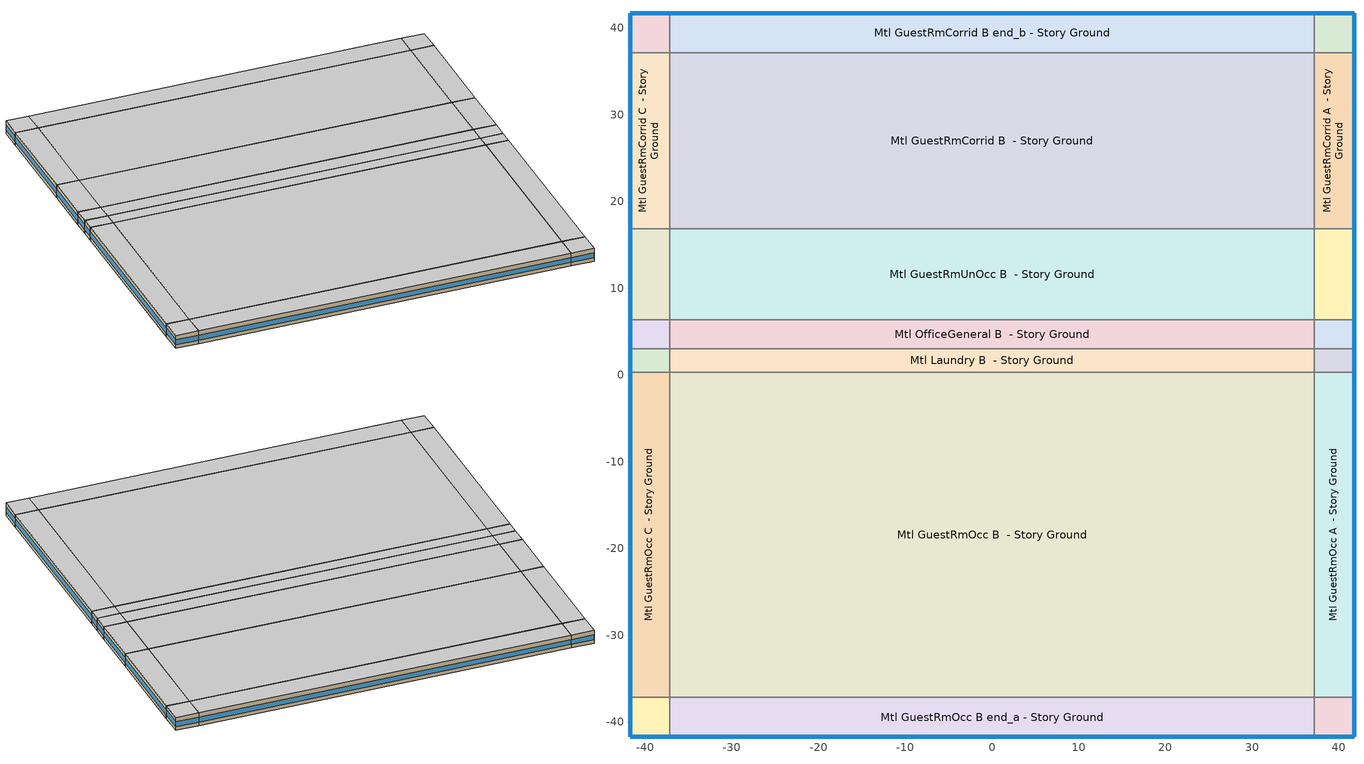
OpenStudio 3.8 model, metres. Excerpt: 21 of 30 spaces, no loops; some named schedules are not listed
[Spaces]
Mtl GuestRmOcc A end_a - Story Ground
 floor ground (Foundation F 126 Perim 914 Area 209): 41.74,-41.74 37.16,-41.74 37.16,-37.16 41.74,-37.16 z0
 wall outside: 37.16,-41.74 41.74,-41.74 41.74,-37.16 z0:2.74
 wall to Mtl GuestRmOcc B end_a - Story Ground: 37.16,-37.16 37.16,-41.74 z0:2.74
 wall to Mtl GuestRmOcc A  - Story Ground: 41.74,-37.16 37.16,-37.16 z0:2.74
 window (Window U-0.5 SHGC 0.38): 37.19,-41.74 41.71,-41.74 / 41.74,-41.71 41.74,-37.19 z0.76:1.82
 ceiling adiabatic (DEER Carpeted 4in Slab Floor): 41.74,-37.16 37.16,-37.16 37.16,-41.74 41.74,-41.74 z2.74
Mtl GuestRmOcc B end_a - Story Ground
 floor ground (Foundation F 126 Perim 7433 Area 33983): 37.16,-41.74 -37.16,-41.74 -37.16,-37.16 37.16,-37.16 z0
 wall outside: -37.16,-41.74 37.16,-41.74 z0:2.74
 wall to Mtl GuestRmOcc C end_a - Story Ground: -37.16,-37.16 -37.16,-41.74 z0:2.74
 wall to Mtl GuestRmOcc B  - Story Ground: 37.16,-37.16 -37.16,-37.16 z0:2.74
 window (Window U-0.5 SHGC 0.38): -37.14,-41.74 37.14,-41.74 z0.76:1.81
 ceiling adiabatic (DEER Carpeted 4in Slab Floor): 37.16,-37.16 -37.16,-37.16 -37.16,-41.74 37.16,-41.74 z2.74
Mtl GuestRmOcc C end_a - Story Ground
 floor ground (Foundation F 126 Perim 914 Area 209): -37.16,-41.74 -41.74,-41.74 -41.74,-37.16 -37.16,-37.16 z0
 wall outside: -41.74,-37.16 -41.74,-41.74 -37.16,-41.74 z0:2.74
 wall to Mtl GuestRmOcc C  - Story Ground: -37.16,-37.16 -41.74,-37.16 z0:2.74
 window (Window U-0.5 SHGC 0.38): -41.71,-41.74 -37.19,-41.74 / -41.74,-37.19 -41.74,-41.71 z0.76:1.82
 ceiling adiabatic (DEER Carpeted 4in Slab Floor): -37.16,-37.16 -41.74,-37.16 -41.74,-41.74 -37.16,-41.74 z2.74
Mtl GuestRmOcc A  - Story Ground
 floor ground (Foundation F 126 Perim 3751 Area 17148): 41.74,-37.16 37.16,-37.16 37.16,0.34 41.74,0.34 z0
 wall outside: 41.74,-37.16 41.74,0.34 z0:2.74
 wall to Mtl GuestRmOcc B  - Story Ground: 37.16,0.34 37.16,-37.16 z0:2.74
 wall to Mtl Laundry A  - Story Ground: 41.74,0.34 37.16,0.34 z0:2.74
 window (Window U-0.5 SHGC 0.38): 41.74,-37.14 41.74,0.32 z0.76:1.81
 ceiling adiabatic (DEER Carpeted 4in Slab Floor): 41.74,0.34 37.16,0.34 37.16,-37.16 41.74,-37.16 z2.74
Mtl GuestRmOcc B  - Story Ground
 floor ground (Foundation F 126 Perim 0 Area 278789): 37.16,-37.16 -37.16,-37.16 -37.16,0.34 37.16,0.34 z0
 wall to Mtl GuestRmOcc C  - Story Ground: -37.16,0.34 -37.16,-37.16 z0:2.74
 wall to Mtl Laundry B  - Story Ground: 37.16,0.34 -37.16,0.34 z0:2.74
 ceiling adiabatic (DEER Carpeted 4in Slab Floor): 37.16,0.34 -37.16,0.34 -37.16,-37.16 37.16,-37.16 z2.74
Mtl GuestRmOcc C  - Story Ground
 floor ground (Foundation F 126 Perim 3751 Area 17148): -37.16,-37.16 -41.74,-37.16 -41.74,0.34 -37.16,0.34 z0
 wall outside: -41.74,0.34 -41.74,-37.16 z0:2.74
 wall to Mtl Laundry C  - Story Ground: -37.16,0.34 -41.74,0.34 z0:2.74
 window (Window U-0.5 SHGC 0.38): -41.74,0.32 -41.74,-37.14 z0.76:1.81
 ceiling adiabatic (DEER Carpeted 4in Slab Floor): -37.16,0.34 -41.74,0.34 -41.74,-37.16 -37.16,-37.16 z2.74
Mtl Laundry A  - Story Ground
 floor ground (Foundation F 126 Perim 267 Area 1221): 41.74,0.34 37.16,0.34 37.16,3.01 41.74,3.01 z0
 wall outside: 41.74,0.34 41.74,3.01 z0:2.74
 wall to Mtl Laundry B  - Story Ground: 37.16,3.01 37.16,0.34 z0:2.74
 wall to Mtl OfficeGeneral A  - Story Ground: 41.74,3.01 37.16,3.01 z0:2.74
 window (Window U-0.5 SHGC 0.38): 41.74,0.37 41.74,2.99 z0.76:1.82
 ceiling adiabatic (DEER Carpeted 4in Slab Floor): 41.74,3.01 37.16,3.01 37.16,0.34 41.74,0.34 z2.74
Mtl Laundry B  - Story Ground
 floor ground (Foundation F 126 Perim 0 Area 19852): 37.16,0.34 -37.16,0.34 -37.16,3.01 37.16,3.01 z0
 wall to Mtl Laundry C  - Story Ground: -37.16,3.01 -37.16,0.34 z0:2.74
 wall to Mtl OfficeGeneral B  - Story Ground: 37.16,3.01 -37.16,3.01 z0:2.74
 ceiling adiabatic (DEER Carpeted 4in Slab Floor): 37.16,3.01 -37.16,3.01 -37.16,0.34 37.16,0.34 z2.74
Mtl Laundry C  - Story Ground
 floor ground (Foundation F 126 Perim 267 Area 1221): -37.16,0.34 -41.74,0.34 -41.74,3.01 -37.16,3.01 z0
 wall outside: -41.74,3.01 -41.74,0.34 z0:2.74
 wall to Mtl OfficeGeneral C  - Story Ground: -37.16,3.01 -41.74,3.01 z0:2.74
 window (Window U-0.5 SHGC 0.38): -41.74,2.99 -41.74,0.37 z0.76:1.82
 ceiling adiabatic (DEER Carpeted 4in Slab Floor): -37.16,3.01 -41.74,3.01 -41.74,0.34 -37.16,0.34 z2.74
Mtl OfficeGeneral A  - Story Ground
 floor ground (Foundation F 126 Perim 334 Area 1526): 41.74,3.01 37.16,3.01 37.16,6.35 41.74,6.35 z0
 wall outside: 41.74,3.01 41.74,6.35 z0:2.74
 wall to Mtl OfficeGeneral B  - Story Ground: 37.16,6.35 37.16,3.01 z0:2.74
 wall to Mtl GuestRmUnOcc A  - Story Ground: 41.74,6.35 37.16,6.35 z0:2.74
 window (Window U-0.5 SHGC 0.38): 41.74,3.04 41.74,6.33 z0.76:1.82
 ceiling adiabatic (DEER Carpeted 4in Slab Floor): 41.74,6.35 37.16,6.35 37.16,3.01 41.74,3.01 z2.74
Mtl OfficeGeneral B  - Story Ground
 floor ground (Foundation F 126 Perim 0 Area 24815): 37.16,3.01 -37.16,3.01 -37.16,6.35 37.16,6.35 z0
 wall to Mtl OfficeGeneral C  - Story Ground: -37.16,6.35 -37.16,3.01 z0:2.74
 wall to Mtl GuestRmUnOcc B  - Story Ground: 37.16,6.35 -37.16,6.35 z0:2.74
 ceiling adiabatic (DEER Carpeted 4in Slab Floor): 37.16,6.35 -37.16,6.35 -37.16,3.01 37.16,3.01 z2.74
Mtl OfficeGeneral C  - Story Ground
 floor ground (Foundation F 126 Perim 334 Area 1526): -37.16,3.01 -41.74,3.01 -41.74,6.35 -37.16,6.35 z0
 wall outside: -41.74,6.35 -41.74,3.01 z0:2.74
 wall to Mtl GuestRmUnOcc C  - Story Ground: -37.16,6.35 -41.74,6.35 z0:2.74
 window (Window U-0.5 SHGC 0.38): -41.74,6.33 -41.74,3.04 z0.76:1.82
 ceiling adiabatic (DEER Carpeted 4in Slab Floor): -37.16,6.35 -41.74,6.35 -41.74,3.01 -37.16,3.01 z2.74
Mtl GuestRmUnOcc A  - Story Ground
 floor ground (Foundation F 126 Perim 1052 Area 481): 41.74,6.35 37.16,6.35 37.16,16.87 41.74,16.87 z0
 wall outside: 41.74,6.35 41.74,16.87 z0:2.74
 wall to Mtl GuestRmUnOcc B  - Story Ground: 37.16,16.87 37.16,6.35 z0:2.74
 wall to Mtl GuestRmCorrid A  - Story Ground: 41.74,16.87 37.16,16.87 z0:2.74
 window (Window U-0.5 SHGC 0.38): 41.74,6.38 41.74,16.85 z0.76:1.81
 ceiling adiabatic (DEER Carpeted 4in Slab Floor): 41.74,16.87 37.16,16.87 37.16,6.35 41.74,6.35 z2.74
Mtl GuestRmUnOcc B  - Story Ground
 floor ground (Foundation F 126 Perim 0 Area 78193): 37.16,6.35 -37.16,6.35 -37.16,16.87 37.16,16.87 z0
 wall to Mtl GuestRmUnOcc C  - Story Ground: -37.16,16.87 -37.16,6.35 z0:2.74
 wall to Mtl GuestRmCorrid B  - Story Ground: 37.16,16.87 -37.16,16.87 z0:2.74
 ceiling adiabatic (DEER Carpeted 4in Slab Floor): 37.16,16.87 -37.16,16.87 -37.16,6.35 37.16,6.35 z2.74
Mtl GuestRmUnOcc C  - Story Ground
 floor ground (Foundation F 126 Perim 1052 Area 481): -37.16,6.35 -41.74,6.35 -41.74,16.87 -37.16,16.87 z0
 wall outside: -41.74,16.87 -41.74,6.35 z0:2.74
 wall to Mtl GuestRmCorrid C  - Story Ground: -37.16,16.87 -41.74,16.87 z0:2.74
 window (Window U-0.5 SHGC 0.38): -41.74,16.85 -41.74,6.38 z0.76:1.81
 ceiling adiabatic (DEER Carpeted 4in Slab Floor): -37.16,16.87 -41.74,16.87 -41.74,6.35 -37.16,6.35 z2.74
Mtl GuestRmCorrid A  - Story Ground
 floor ground (Foundation F 126 Perim 2029 Area 9278): 41.74,16.87 37.16,16.87 37.16,37.16 41.74,37.16 z0
 wall outside: 41.74,16.87 41.74,37.16 z0:2.74
 wall to Mtl GuestRmCorrid B  - Story Ground: 37.16,37.16 37.16,16.87 z0:2.74
 wall to Mtl GuestRmCorrid A end_b - Story Ground: 41.74,37.16 37.16,37.16 z0:2.74
 window (Window U-0.5 SHGC 0.38): 41.74,16.9 41.74,37.14 z0.76:1.81
 ceiling adiabatic (DEER Carpeted 4in Slab Floor): 41.74,37.16 37.16,37.16 37.16,16.87 41.74,16.87 z2.74
Mtl GuestRmCorrid B  - Story Ground
 floor ground (Foundation F 126 Perim 0 Area 150829): 37.16,16.87 -37.16,16.87 -37.16,37.16 37.16,37.16 z0
 wall to Mtl GuestRmCorrid C  - Story Ground: -37.16,37.16 -37.16,16.87 z0:2.74
 wall to Mtl GuestRmCorrid B end_b - Story Ground: 37.16,37.16 -37.16,37.16 z0:2.74
 ceiling adiabatic (DEER Carpeted 4in Slab Floor): 37.16,37.16 -37.16,37.16 -37.16,16.87 37.16,16.87 z2.74
Mtl GuestRmCorrid C  - Story Ground
 floor ground (Foundation F 126 Perim 2029 Area 9278): -37.16,16.87 -41.74,16.87 -41.74,37.16 -37.16,37.16 z0
 wall outside: -41.74,37.16 -41.74,16.87 z0:2.74
 wall to Mtl GuestRmCorrid C end_b - Story Ground: -37.16,37.16 -41.74,37.16 z0:2.74
 window (Window U-0.5 SHGC 0.38): -41.74,37.14 -41.74,16.9 z0.76:1.81
 ceiling adiabatic (DEER Carpeted 4in Slab Floor): -37.16,37.16 -41.74,37.16 -41.74,16.87 -37.16,16.87 z2.74
Mtl GuestRmCorrid A end_b - Story Ground
 floor ground (Foundation F 126 Perim 914 Area 209): 41.74,37.16 37.16,37.16 37.16,41.74 41.74,41.74 z0
 wall outside: 41.74,37.16 41.74,41.74 37.16,41.74 z0:2.74
 wall to Mtl GuestRmCorrid B end_b - Story Ground: 37.16,41.74 37.16,37.16 z0:2.74
 window (Window U-0.5 SHGC 0.38): 41.74,37.19 41.74,41.71 / 41.71,41.74 37.19,41.74 z0.76:1.82
 ceiling adiabatic (DEER Carpeted 4in Slab Floor): 41.74,41.74 37.16,41.74 37.16,37.16 41.74,37.16 z2.74
Mtl GuestRmCorrid B end_b - Story Ground
 floor ground (Foundation F 126 Perim 7433 Area 33983): 37.16,37.16 -37.16,37.16 -37.16,41.74 37.16,41.74 z0
 wall outside: 37.16,41.74 -37.16,41.74 z0:2.74
 wall to Mtl GuestRmCorrid C end_b - Story Ground: -37.16,41.74 -37.16,37.16 z0:2.74
 window (Window U-0.5 SHGC 0.38): 37.14,41.74 -37.14,41.74 z0.76:1.81
 ceiling adiabatic (DEER Carpeted 4in Slab Floor): 37.16,41.74 -37.16,41.74 -37.16,37.16 37.16,37.16 z2.74
Mtl GuestRmCorrid C end_b - Story Ground
 floor ground (Foundation F 126 Perim 914 Area 209): -37.16,37.16 -41.74,37.16 -41.74,41.74 -37.16,41.74 z0
 wall outside: -37.16,41.74 -41.74,41.74 -41.74,37.16 z0:2.74
 window (Window U-0.5 SHGC 0.38): -41.74,41.71 -41.74,37.19 / -37.19,41.74 -41.71,41.74 z0.76:1.82
 ceiling adiabatic (DEER Carpeted 4in Slab Floor): -37.16,41.74 -41.74,41.74 -41.74,37.16 -37.16,37.16 z2.74
[Site]
Fullerton Municipal_CA_USA: Latitude {deg}=33.87; Longitude {deg}=-117.98; Time Zone {hr}=-8; Elevation {m}=29; Terrain=City
[Site:WaterMainsTemperature]
Calculation Method=Correlation; Annual Average Outdoor Air Temperature {C}=19.1133; Maximum Difference In Monthly Average Outdoor Air Temperatures {deltaC}=11.61
[SizingPeriod:DesignDay] Barometric Pressure {Pa}=100977; Rain Indicator=No; Snow Indicator=No; Day of Month=21; Daylight Saving Time Indicator=No; Humidity Condition Type=Wetbulb; Dry-Bulb Temperature Range Modifier Type=DefaultMultipliers
Name | Maximum Dry-Bulb Temperature {C} | Daily Dry-Bulb Temperature Range {deltaC} | Wind Speed {m/s} | Wind Direction {deg} | Month | Day Type | Wetbulb or DewPoint at Maximum Dry-Bulb {C} | Solar Model Indicator | ASHRAE Clear Sky Optical Depth for Beam Irradiance | ASHRAE Clear Sky Optical Depth for Diffuse Irradiance | Sky Clearness
Fullerton Municipal Ann Clg .4% Condns DB=>MWB 1 | 34.1 | 10.7 | 3 | 200 | 8 | SummerDesignDay | 19.4 | ASHRAETau | 0.361 | 2.428
Fullerton Municipal Ann Clg .4% Condns WB=>MDB 1 | 30.3 | 10.7 | 3 | 200 | 8 | SummerDesignDay | 22.4 | ASHRAETau | 0.361 | 2.428
Fullerton Municipal Ann Htg 99.6% Condns DB 1 | 4 | 0 | 0.6 | 90 | 12 | WinterDesignDay | 4 | ASHRAEClearSky |  |  | 0
Fullerton Municipal August .4% Condns DB=>MCWB 1 | 36.2 | 10.7 | 3 | 200 | 8 | SummerDesignDay | 20.8 | ASHRAETau | 0.361 | 2.428
[ClimateZones]
Climate Zone Institution Name 1=CEC; Climate Zone Document Name 1=California Climate Zone Descriptions; Climate Zone Document Year 1=1995; Climate Zone Value 1=8
[Building]
ComStock DEER Pre-1975|Mtl: North Axis {deg}=315; Default Construction Set=ComStock DEER Pre-1975 - Mtl - CEC T24-CEC8; Default Schedule Set=Building Default Schedule Set; Standards Building Type=Mtl
[Site:GroundTemperature:FCfactorMethod]
January Ground Temperature {C}=18.9; February Ground Temperature {C}=14.6; March Ground Temperature {C}=13.3; April Ground Temperature {C}=13.7; May Ground Temperature {C}=14.6; June Ground Temperature {C}=14.8; July Ground Temperature {C}=15.3; August Ground Temperature {C}=18; September Ground Temperature {C}=19.9; October Ground Temperature {C}=21.8; November Ground Temperature {C}=22.3; December Ground Temperature {C}=22.2
[Construction:FfactorGroundFloor] F-Factor {W/m-K}=1.26344
Name | Area {m2} | PerimeterExposed {m}
Foundation F 126 Perim 0 Area 19852 | 198.523 | 0
Foundation F 126 Perim 334 Area 1526 | 15.264 | 3.33858
Foundation F 126 Perim 2029 Area 9278 | 92.7755 | 20.2921
Foundation F 126 Perim 0 Area 278789 | 2787.89 | 0
Foundation F 126 Perim 267 Area 1221 | 12.2112 | 2.67087
Foundation F 126 Perim 7433 Area 33983 | 339.832 | 74.3289
Foundation F 126 Perim 914 Area 209 | 20.9032 | 9.144
Foundation F 126 Perim 0 Area 78193 | 781.931 | 0
Foundation F 126 Perim 0 Area 150829 | 1508.29 | 0
Foundation F 126 Perim 1052 Area 481 | 48.0969 | 10.5199
Foundation F 126 Perim 0 Area 24815 | 248.153 | 0
Foundation F 126 Perim 3751 Area 17148 | 171.484 | 37.5075
[DefaultConstructionSet]
ComStock DEER Pre-1975 - Mtl - CEC T24-CEC8: Default Exterior Surface Constructions=Default Surface Constructions 1; Default Interior Surface Constructions=Default Surface Constructions 2; Default Ground Contact Surface Constructions=Default Surface Constructions 3; Default Exterior SubSurface Constructions=Default Sub Surface Constructions 1; Default Interior SubSurface Constructions=Default Sub Surface Constructions 2; Interior Partition Construction=Typical Interior Partition
[DefaultSurfaceConstructions]
Name | Floor Construction | Wall Construction | Roof Ceiling Construction
Default Surface Constructions 1 | DEER Uncarpeted 6in Slab Floor | DEER Insulated Exterior Mass Wall R-3.51 | DEER HiRiseResHtlMtl Exterior Wood Framed Roof R-11.88
Default Surface Constructions 2 | DEER Carpeted 4in Slab Floor | Typical Interior Wall | DEER Carpeted 4in Slab Floor
Default Surface Constructions 3 | DEER Carpeted 6in Slab Floor | Typical Uninsulated Basement Mass Wall
[Construction]
DEER Uncarpeted 6in Slab Floor: Typical Insulation R-8.67, 6 in. Normalweight Concrete Floor
DEER HiRiseResHtlMtl Exterior Wood Framed Roof R-11.88: Roof Membrane, Typical Insulation R-11.37, Metal Roof Surface
DEER Carpeted 4in Slab Floor: Typical Insulation R-1.73, 4 in. Normalweight Concrete Floor, Typical Carpet Pad
Typical Interior Wall: G01 13mm gypsum board, G01 13mm gypsum board
DEER Carpeted 6in Slab Floor: 6 in. Normalweight Concrete Floor, Typical Carpet Pad
Typical Uninsulated Basement Mass Wall: 8 in. Concrete Block Basement Wall
DEER Metal Framed Window U-1.23 SHGC 0.82: Simple Glazing U-1.23 SHGC 0.82
DEER Metal Framed Window U-1.23 SHGC 0.82 1: Simple Glazing U-1.23 SHGC 0.82 1
Typical Uninsulated Swinging Door: Typical Insulation R-1.73
U 0.98 SHGC 0.68 Sgl Ref-B-H Clr 6mm: REF B CLEAR HI 6MM
Typical Insulated Metal Door: F08 Metal surface, Typical Insulation R-1.73
DEER Skylight U-1.31 SHGC 0.61: Simple Glazing U-1.23 SHGC 0.61
Typical Interior Window: Clear 3mm
Typical Interior Door; Typical Interior Partition: G05 25mm wood
DEER Insulated Exterior Mass Wall R-3.51: 8 in. Concrete Block Wall, Typical Insulation R-1.73
InteriorFurnishings 1: Std Wood 6inch 1
Window U-0.5 SHGC 0.38: Simple Glazing Double - LowE - Clear - Thermally Broken Aluminum
[Material:NoMass] Roughness=Smooth; Thermal Absorptance=0.9; Solar Absorptance=0.7
Name | Thermal Resistance {m2-K/W} | Visible Absorptance
Typical Insulation R-8.67 | 1.52759 | 0.7
Typical Insulation R-11.37 | 2.00224 | 0.7
Typical Insulation R-1.73 | 0.305336 | 0.7
Typical Carpet Pad | 0.21648 | 0.8
[Material] Thermal Absorptance=0.9
Name | Roughness | Thickness {m} | Conductivity {W/m-K} | Density {kg/m3} | Specific Heat {J/kg-K} | Solar Absorptance | Visible Absorptance
6 in. Normalweight Concrete Floor | MediumRough | 0.1524 | 2.31 | 2322 | 832 | 0.7 | 0.7
Roof Membrane | VeryRough | 0.0095 | 0.16 | 1121.29 | 1460 | 0.7 | 0.7
Metal Roof Surface; F08 Metal surface | Smooth | 0.0008 | 45.28 | 7824 | 500 | 0.7 | 0.7
4 in. Normalweight Concrete Floor | MediumRough | 0.1016 | 2.31 | 2322 | 832 | 0.7 | 0.7
G01 13mm gypsum board | Smooth | 0.0127 | 0.160031 | 800.001 | 1090.73 | 0.7 | 0.5
8 in. Concrete Block Basement Wall | MediumRough | 0.2032 | 1.326 | 1842 | 912 | 0.7 | 0.7
G05 25mm wood | MediumSmooth | 0.0254 | 0.15 | 608 | 1630 | 0.5 | 0.5
8 in. Concrete Block Wall | MediumRough | 0.2032 | 0.72 | 800 | 832 | 0.7 | 0.7
Std Wood 6inch 1 | MediumSmooth | 0.15 | 0.12 | 540 | 1210 | 0.7 | 0.7
[DefaultSubSurfaceConstructions]
Name | Fixed Window Construction | Operable Window Construction | Door Construction | Glass Door Construction | Overhead Door Construction | Skylight Construction | Tubular Daylight Dome Construction | Tubular Daylight Diffuser Construction
Default Sub Surface Constructions 1 | DEER Metal Framed Window U-1.23 SHGC 0.82 | DEER Metal Framed Window U-1.23 SHGC 0.82 1 | Typical Uninsulated Swinging Door | U 0.98 SHGC 0.68 Sgl Ref-B-H Clr 6mm | Typical Insulated Metal Door | DEER Skylight U-1.31 SHGC 0.61 | Typical Interior Window | Typical Interior Window
Default Sub Surface Constructions 2 | Typical Interior Window | Typical Interior Window | Typical Interior Door
[WindowMaterial:SimpleGlazingSystem]
Name | U-Factor {W/m2-K} | Solar Heat Gain Coefficient | Visible Transmittance
Simple Glazing U-1.23 SHGC 0.82; Simple Glazing U-1.23 SHGC 0.82 1 | 7 | 0.82 | 0.25
Simple Glazing U-1.23 SHGC 0.61 | 7 | 0.61 | 0.25
Simple Glazing Double - LowE - Clear - Thermally Broken Aluminum | 2.83345 | 0.378 | 0.591
[WindowMaterial:Glazing] Optical Data Type=SpectralAverage; Infrared Transmittance at Normal Incidence=0; Front Side Infrared Hemispherical Emissivity=0.84; Conductivity {W/m-K}=0.9; Dirt Correction Factor for Solar and Visible Transmittance=1; Solar Diffusing=No
Name | Thickness {m} | Solar Transmittance at Normal Incidence | Front Side Solar Reflectance at Normal Incidence | Back Side Solar Reflectance at Normal Incidence | Visible Transmittance at Normal Incidence | Front Side Visible Reflectance at Normal Incidence | Back Side Visible Reflectance at Normal Incidence | Back Side Infrared Hemispherical Emissivity
REF B CLEAR HI 6MM | 0.006 | 0.24 | 0.16 | 0.32 | 0.3 | 0.16 | 0.29 | 0.6
Clear 3mm | 0.003 | 0.837 | 0.075 | 0.075 | 0.898 | 0.081 | 0.081 | 0.84
[WindowMaterial:Blind]
Window Material Blind 1: Slat Width {m}=0.025; Slat Separation {m}=0.01875; Front Side Slat Beam Solar Reflectance=0.5; Back Side Slat Beam Solar Reflectance=0.5; Front Side Slat Diffuse Solar Reflectance=0.5; Back Side Slat Diffuse Solar Reflectance=0.5; Slat Beam Visible Transmittance=0
[SpaceType] Standards Building Type=Mtl
Name | Default Schedule Set | Design Specification Outdoor Air Object | Standards Space Type
Mtl Laundry - ComStock DEER Pre-1975 | Mtl Laundry Schedule Set | Mtl Laundry Ventilation | Laundry
Mtl OfficeGeneral - ComStock DEER Pre-1975 | Mtl OfficeGeneral Schedule Set | Mtl OfficeGeneral Ventilation | OfficeGeneral
Mtl GuestRmUnOcc - ComStock DEER Pre-1975 | Mtl GuestRmUnOcc Schedule Set | Mtl GuestRmUnOcc Ventilation | GuestRmUnOcc
Mtl GuestRmOcc - ComStock DEER Pre-1975 | Mtl GuestRmOcc Schedule Set | Mtl GuestRmOcc Ventilation | GuestRmOcc
Mtl GuestRmCorrid - ComStock DEER Pre-1975 | Mtl GuestRmCorrid Schedule Set | Mtl GuestRmCorrid Ventilation | GuestRmCorrid
[BuildingStory]
Story Ground: Nominal Z Coordinate {m}=0; Nominal Floor to Floor Height {m}=2.7432
[Space] Building Story=Story Ground
Name | Space Type | Thermal Zone
Mtl GuestRmOcc A end_a - Story Ground | Mtl GuestRmOcc - ComStock DEER Pre-1975 | Zone Mtl GuestRmOcc A end_a - Story Ground
Mtl GuestRmOcc B end_a - Story Ground | Mtl GuestRmOcc - ComStock DEER Pre-1975 | Zone Mtl GuestRmOcc B end_a - Story Ground
Mtl GuestRmOcc C end_a - Story Ground | Mtl GuestRmOcc - ComStock DEER Pre-1975 | Zone Mtl GuestRmOcc C end_a - Story Ground
Mtl GuestRmOcc A  - Story Ground | Mtl GuestRmOcc - ComStock DEER Pre-1975 | Zone Mtl GuestRmOcc A  - Story Ground
Mtl GuestRmOcc B  - Story Ground | Mtl GuestRmOcc - ComStock DEER Pre-1975 | Zone Mtl GuestRmOcc B  - Story Ground
Mtl GuestRmOcc C  - Story Ground | Mtl GuestRmOcc - ComStock DEER Pre-1975 | Zone Mtl GuestRmOcc C  - Story Ground
Mtl Laundry A  - Story Ground | Mtl Laundry - ComStock DEER Pre-1975 | Zone Mtl Laundry A  - Story Ground
Mtl Laundry B  - Story Ground | Mtl Laundry - ComStock DEER Pre-1975 | Zone Mtl Laundry B  - Story Ground
Mtl Laundry C  - Story Ground | Mtl Laundry - ComStock DEER Pre-1975 | Zone Mtl Laundry C  - Story Ground
Mtl OfficeGeneral A  - Story Ground | Mtl OfficeGeneral - ComStock DEER Pre-1975 | Zone Mtl OfficeGeneral A  - Story Ground
Mtl OfficeGeneral B  - Story Ground | Mtl OfficeGeneral - ComStock DEER Pre-1975 | Zone Mtl OfficeGeneral B  - Story Ground
Mtl OfficeGeneral C  - Story Ground | Mtl OfficeGeneral - ComStock DEER Pre-1975 | Zone Mtl OfficeGeneral C  - Story Ground
Mtl GuestRmUnOcc A  - Story Ground | Mtl GuestRmUnOcc - ComStock DEER Pre-1975 | Zone Mtl GuestRmUnOcc A  - Story Ground
Mtl GuestRmUnOcc B  - Story Ground | Mtl GuestRmUnOcc - ComStock DEER Pre-1975 | Zone Mtl GuestRmUnOcc B  - Story Ground
Mtl GuestRmUnOcc C  - Story Ground | Mtl GuestRmUnOcc - ComStock DEER Pre-1975 | Zone Mtl GuestRmUnOcc C  - Story Ground
Mtl GuestRmCorrid A  - Story Ground | Mtl GuestRmCorrid - ComStock DEER Pre-1975 | Zone Mtl GuestRmCorrid A  - Story Ground
Mtl GuestRmCorrid B  - Story Ground | Mtl GuestRmCorrid - ComStock DEER Pre-1975 | Zone Mtl GuestRmCorrid B  - Story Ground
Mtl GuestRmCorrid C  - Story Ground | Mtl GuestRmCorrid - ComStock DEER Pre-1975 | Zone Mtl GuestRmCorrid C  - Story Ground
Mtl GuestRmCorrid A end_b - Story Ground | Mtl GuestRmCorrid - ComStock DEER Pre-1975 | Zone Mtl GuestRmCorrid A end_b - Story Ground
Mtl GuestRmCorrid B end_b - Story Ground | Mtl GuestRmCorrid - ComStock DEER Pre-1975 | Zone Mtl GuestRmCorrid B end_b - Story Ground
Mtl GuestRmCorrid C end_b - Story Ground | Mtl GuestRmCorrid - ComStock DEER Pre-1975 | Zone Mtl GuestRmCorrid C end_b - Story Ground
[ThermalZone] Multiplier=1; Use Ideal Air Loads=No
Name | Thermostat
Zone Mtl GuestRmOcc A end_a - Story Ground | Mtl GuestRmOcc - ComStock DEER Pre-1975 Thermostat 1
Zone Mtl GuestRmOcc B end_a - Story Ground | Mtl GuestRmOcc - ComStock DEER Pre-1975 Thermostat 3
Zone Mtl GuestRmOcc C end_a - Story Ground | Mtl GuestRmOcc - ComStock DEER Pre-1975 Thermostat 5
Zone Mtl GuestRmOcc A  - Story Ground | Mtl GuestRmOcc - ComStock DEER Pre-1975 Thermostat
Zone Mtl GuestRmOcc B  - Story Ground | Mtl GuestRmOcc - ComStock DEER Pre-1975 Thermostat 2
Zone Mtl GuestRmOcc C  - Story Ground | Mtl GuestRmOcc - ComStock DEER Pre-1975 Thermostat 4
Zone Mtl Laundry A  - Story Ground | Mtl Laundry - ComStock DEER Pre-1975 Thermostat
Zone Mtl Laundry B  - Story Ground | Mtl Laundry - ComStock DEER Pre-1975 Thermostat 1
Zone Mtl Laundry C  - Story Ground | Mtl Laundry - ComStock DEER Pre-1975 Thermostat 2
Zone Mtl OfficeGeneral A  - Story Ground | Mtl OfficeGeneral - ComStock DEER Pre-1975 Thermostat
Zone Mtl OfficeGeneral B  - Story Ground | Mtl OfficeGeneral - ComStock DEER Pre-1975 Thermostat 1
Zone Mtl OfficeGeneral C  - Story Ground | Mtl OfficeGeneral - ComStock DEER Pre-1975 Thermostat 2
Zone Mtl GuestRmUnOcc A  - Story Ground | Mtl GuestRmUnOcc - ComStock DEER Pre-1975 Thermostat
Zone Mtl GuestRmUnOcc B  - Story Ground | Mtl GuestRmUnOcc - ComStock DEER Pre-1975 Thermostat 1
Zone Mtl GuestRmUnOcc C  - Story Ground | Mtl GuestRmUnOcc - ComStock DEER Pre-1975 Thermostat 2
Zone Mtl GuestRmCorrid A  - Story Ground | Mtl GuestRmCorrid - ComStock DEER Pre-1975 Thermostat
Zone Mtl GuestRmCorrid B  - Story Ground | Mtl GuestRmCorrid - ComStock DEER Pre-1975 Thermostat 5
Zone Mtl GuestRmCorrid C  - Story Ground | Mtl GuestRmCorrid - ComStock DEER Pre-1975 Thermostat 10
Zone Mtl GuestRmCorrid A end_b - Story Ground | Mtl GuestRmCorrid - ComStock DEER Pre-1975 Thermostat 3
Zone Mtl GuestRmCorrid B end_b - Story Ground | Mtl GuestRmCorrid - ComStock DEER Pre-1975 Thermostat 8
Zone Mtl GuestRmCorrid C end_b - Story Ground | Mtl GuestRmCorrid - ComStock DEER Pre-1975 Thermostat 13
[People:Definition] Number of People Calculation Method=People/Area; Fraction Radiant=0.3
Name | People per Space Floor Area {person/m2}
Mtl GuestRmCorrid People Definition; Mtl Laundry People Definition | 0.0721182
Mtl GuestRmOcc People Definition; Mtl GuestRmUnOcc People Definition | 0.0355209
Mtl OfficeGeneral People Definition | 0.0473612
[People] Work Efficiency Schedule=Work Efficiency Schedule; Clothing Insulation Schedule=Clothing Schedule; Air Velocity Schedule=Air Velocity Schedule; Multiplier=1
Name | People Definition | Space or SpaceType
Mtl GuestRmCorrid People | Mtl GuestRmCorrid People Definition | Mtl GuestRmCorrid - ComStock DEER Pre-1975
Mtl GuestRmOcc People | Mtl GuestRmOcc People Definition | Mtl GuestRmOcc - ComStock DEER Pre-1975
Mtl GuestRmUnOcc People | Mtl GuestRmUnOcc People Definition | Mtl GuestRmUnOcc - ComStock DEER Pre-1975
Mtl Laundry People | Mtl Laundry People Definition | Mtl Laundry - ComStock DEER Pre-1975
Mtl OfficeGeneral People | Mtl OfficeGeneral People Definition | Mtl OfficeGeneral - ComStock DEER Pre-1975
[Lights:Definition] Design Level Calculation Method=Watts/Area; Fraction Visible=0.2; Return Air Fraction=0
Name | Watts per Space Floor Area {W/m2} | Fraction Radiant
Mtl GuestRmCorrid - ComStock DEER Pre-1975 General Lights Definition | 2.94907 | 0.31
Mtl GuestRmOcc - ComStock DEER Pre-1975 Task Lights Definition; Mtl GuestRmUnOcc - ComStock DEER Pre-1975 Task Lights Definition | 12.2275 | 0.125
Mtl OfficeGeneral - ComStock DEER Pre-1975 General Lights Definition | 5.0993 | 0.31
Mtl OfficeGeneral - ComStock DEER Pre-1975 Wall Wash Lights Definition | 3.64317 | 0.125
Mtl Laundry - ComStock DEER Pre-1975 General Lights Definition | 4.66025 | 0.31
[ElectricEquipment:Definition]
Name | Design Level Calculation Method | Watts per Space Floor Area {W/m2} | Fraction Latent | Fraction Radiant | Fraction Lost | Design Level {W}
Mtl GuestRmCorrid Elec Equip Definition | Watts/Area | 2.15278 | 0 | 0.5 | 0
Mtl GuestRmOcc Elec Equip Definition; Mtl GuestRmUnOcc Elec Equip Definition | Watts/Area | 5.38196 | 0 | 0.5 | 0
Mtl Laundry Elec Equip Definition | Watts/Area | 32.2917 | 0 | 0.5 | 0
Mtl OfficeGeneral Elec Equip Definition | Watts/Area | 10.7639 | 0 | 0.5 | 0
Elevator Lift Motor | EquipmentLevel |  | 0 | 0 | 1 | 16055
Elevator Fan | EquipmentLevel |  |  | 0.5 |  | 74.7252
Elevator Lights | EquipmentLevel |  |  | 0.5 |  | 88.9586
[ElectricEquipment]
Name | Electric Equipment Definition | Space or SpaceType | Schedule | Multiplier
Mtl GuestRmCorrid Elec Equip | Mtl GuestRmCorrid Elec Equip Definition | Mtl GuestRmCorrid - ComStock DEER Pre-1975
Mtl GuestRmOcc Elec Equip | Mtl GuestRmOcc Elec Equip Definition | Mtl GuestRmOcc - ComStock DEER Pre-1975
Mtl GuestRmUnOcc Elec Equip | Mtl GuestRmUnOcc Elec Equip Definition | Mtl GuestRmUnOcc - ComStock DEER Pre-1975
Mtl Laundry Elec Equip | Mtl Laundry Elec Equip Definition | Mtl Laundry - ComStock DEER Pre-1975
Mtl OfficeGeneral Elec Equip | Mtl OfficeGeneral Elec Equip Definition | Mtl OfficeGeneral - ComStock DEER Pre-1975
2 Elevator Lift Motors | Elevator Lift Motor | Mtl GuestRmOcc B  - Story Ground | Elevator Schedule 1 | 2
2 Elevator Fans | Elevator Fan | Mtl GuestRmOcc B  - Story Ground | Elevator Schedule 3 | 2
2 Elevator Lights | Elevator Lights | Mtl GuestRmOcc B  - Story Ground | Elevator Schedule 2 | 2
[DesignSpecification:OutdoorAir] Outdoor Air Method=Maximum; Outdoor Air Flow per Person {m3/s-person}=0.00707921
Name | Outdoor Air Flow per Floor Area {m3/s-m2}
Mtl GuestRmCorrid Ventilation; Mtl GuestRmOcc Ventilation; Mtl GuestRmUnOcc Ventilation; Mtl OfficeGeneral Ventilation | 0.000762
Mtl Laundry Ventilation | 0.002286
[DefaultScheduleSet]
Name | Number of People Schedule | People Activity Level Schedule | Lighting Schedule | Electric Equipment Schedule | Infiltration Schedule | Hours of Operation Schedule
Mtl GuestRmCorrid Schedule Set | D_Mtl_Cordr_Occup_Yr | DEER Activity 147W/person | D17_Mtl_GRmCi_LF_Yr | D_Mtl_Cordr_Misc_Yr | D_Mtl_All_C_Inf_Yr
Mtl GuestRmOcc Schedule Set | D_Mtl_GRm12_Occup_Yr | DEER Activity 117W/person | D17_Mtl_GRmO_LF_Yr | D_Mtl_GRm12_Misc_Yr | D_Mtl_All_C_Inf_Yr
Mtl GuestRmUnOcc Schedule Set | D_Mtl_GRmU_Occup_Yr | DEER Activity 117W/person | D17_Mtl_GRmU_LF_Yr | D_Mtl_GRmU_Misc_Yr | D_Mtl_All_C_Inf_Yr
Mtl Laundry Schedule Set | D_Mtl_FacMnt_Occup_Yr | DEER Activity 147W/person | D17_Mtl_Laun_LF_Yr | D_Mtl_FacMnt_Misc_Yr | D_Mtl_All_C_Inf_Yr
Mtl OfficeGeneral Schedule Set | D_Mtl_OffGen_Occup_Yr | DEER Activity 132W/person | D17_Mtl_OffGen_LF_Yr | D_Mtl_OffGen_Misc_Yr | D_Mtl_All_C_Inf_Yr
Building Default Schedule Set |  |  |  |  |  | Building Hours of Operation NonResidential
[Exterior:Lights:Definition]
Name | Design Level {W}
Parking Areas and Drives Def (W/ft^2) | 0.0364913
Building Facades Def (W/ft^2) | 0.15
Main Entries Def (W/ft) | 30
Other Doors Def (W/ft) | 20
[Exterior:Lights] Schedule=Always On Discrete; Control Option=AstronomicalClock
Name | Exterior Lights Definition | Multiplier
Parking Areas and Drives | Parking Areas and Drives Def (W/ft^2) | 54038.4
Building Facades | Building Facades Def (W/ft^2) | 9859.01
Main Entries | Main Entries Def (W/ft) | 120
Other Doors | Other Doors Def (W/ft) | 867.3
[ThermostatSetpoint:DualSetpoint] Heating Setpoint Temperature Schedule=D_Mtl_All_HTemp_Yr; Cooling Setpoint Temperature Schedule=D_Mtl_All_CTemp_Yr
Mtl GuestRmCorrid - ComStock DEER Pre-1975 Thermostat; Mtl GuestRmCorrid - ComStock DEER Pre-1975 Thermostat 3; Mtl GuestRmCorrid - ComStock DEER Pre-1975 Thermostat 5; Mtl GuestRmCorrid - ComStock DEER Pre-1975 Thermostat 8; Mtl GuestRmCorrid - ComStock DEER Pre-1975 Thermostat 10; Mtl GuestRmCorrid - ComStock DEER Pre-1975 Thermostat 13; Mtl GuestRmOcc - ComStock DEER Pre-1975 Thermostat; Mtl GuestRmOcc - ComStock DEER Pre-1975 Thermostat 1; Mtl GuestRmOcc - ComStock DEER Pre-1975 Thermostat 2; Mtl GuestRmOcc - ComStock DEER Pre-1975 Thermostat 3; Mtl GuestRmOcc - ComStock DEER Pre-1975 Thermostat 4; Mtl GuestRmOcc - ComStock DEER Pre-1975 Thermostat 5; Mtl GuestRmUnOcc - ComStock DEER Pre-1975 Thermostat; Mtl GuestRmUnOcc - ComStock DEER Pre-1975 Thermostat 1; Mtl GuestRmUnOcc - ComStock DEER Pre-1975 Thermostat 2; Mtl Laundry - ComStock DEER Pre-1975 Thermostat; Mtl Laundry - ComStock DEER Pre-1975 Thermostat 1; Mtl Laundry - ComStock DEER Pre-1975 Thermostat 2; Mtl OfficeGeneral - ComStock DEER Pre-1975 Thermostat; Mtl OfficeGeneral - ComStock DEER Pre-1975 Thermostat 1; Mtl OfficeGeneral - ComStock DEER Pre-1975 Thermostat 2
[InternalMass:Definition]
Internal Mass Definition 2: Construction=InteriorFurnishings 1; Design Level Calculation Method=SurfaceArea/Area; Surface Area per Space Floor Area=2
[InternalMass] Internal Mass Definition=Internal Mass Definition 2; Multiplier=1
Name | Space or SpaceType
Mtl Laundry B  - Story Ground Mass | Mtl Laundry B  - Story Ground
Mtl OfficeGeneral C  - Story Ground Mass | Mtl OfficeGeneral C  - Story Ground
Mtl GuestRmCorrid C  - Story Ground Mass | Mtl GuestRmCorrid C  - Story Ground
Mtl GuestRmOcc B  - Story Ground Mass | Mtl GuestRmOcc B  - Story Ground
Mtl OfficeGeneral A  - Story Ground Mass | Mtl OfficeGeneral A  - Story Ground
Mtl Laundry C  - Story Ground Mass | Mtl Laundry C  - Story Ground
Mtl GuestRmOcc B end_a - Story Ground Mass | Mtl GuestRmOcc B end_a - Story Ground
Mtl Laundry A  - Story Ground Mass | Mtl Laundry A  - Story Ground
Mtl GuestRmOcc A end_a - Story Ground Mass | Mtl GuestRmOcc A end_a - Story Ground
Mtl GuestRmUnOcc B  - Story Ground Mass | Mtl GuestRmUnOcc B  - Story Ground
Mtl GuestRmCorrid B  - Story Ground Mass | Mtl GuestRmCorrid B  - Story Ground
Mtl GuestRmUnOcc C  - Story Ground Mass | Mtl GuestRmUnOcc C  - Story Ground
Mtl OfficeGeneral B  - Story Ground Mass | Mtl OfficeGeneral B  - Story Ground
Mtl GuestRmCorrid A  - Story Ground Mass | Mtl GuestRmCorrid A  - Story Ground
Mtl GuestRmCorrid A end_b - Story Ground Mass | Mtl GuestRmCorrid A end_b - Story Ground
Mtl GuestRmCorrid C end_b - Story Ground Mass | Mtl GuestRmCorrid C end_b - Story Ground
Mtl GuestRmCorrid B end_b - Story Ground Mass | Mtl GuestRmCorrid B end_b - Story Ground
Mtl GuestRmOcc C  - Story Ground Mass | Mtl GuestRmOcc C  - Story Ground
Mtl GuestRmUnOcc A  - Story Ground Mass | Mtl GuestRmUnOcc A  - Story Ground
Mtl GuestRmOcc C end_a - Story Ground Mass | Mtl GuestRmOcc C end_a - Story Ground
Mtl GuestRmOcc A  - Story Ground Mass | Mtl GuestRmOcc A  - Story Ground
[ShadingControl]
Shading Control 1: Shading Type=InteriorBlind; Shading Device Material=Window Material Blind 1; Shading Control Type=AlwaysOn; Shading Control Is Scheduled=No; Multiple Surface Control Type=Sequential; Sub Surface Name 1=Sub Surface 10; Sub Surface Name 2=Sub Surface 5; Sub Surface Name 3=Sub Surface 6; Sub Surface Name 4=Sub Surface 4; Sub Surface Name 5=Sub Surface 3; Sub Surface Name 6=Sub Surface 15; Sub Surface Name 7=Sub Surface 11
[Lights] Fraction Replaceable=1
Name | Lights Definition | Space or SpaceType
Mtl GuestRmCorrid - ComStock DEER Pre-1975 General Lighting | Mtl GuestRmCorrid - ComStock DEER Pre-1975 General Lights Definition | Mtl GuestRmCorrid - ComStock DEER Pre-1975
Mtl GuestRmOcc - ComStock DEER Pre-1975 Task Lighting | Mtl GuestRmOcc - ComStock DEER Pre-1975 Task Lights Definition | Mtl GuestRmOcc - ComStock DEER Pre-1975
Mtl GuestRmUnOcc - ComStock DEER Pre-1975 Task Lighting | Mtl GuestRmUnOcc - ComStock DEER Pre-1975 Task Lights Definition | Mtl GuestRmUnOcc - ComStock DEER Pre-1975
Mtl OfficeGeneral - ComStock DEER Pre-1975 General Lighting | Mtl OfficeGeneral - ComStock DEER Pre-1975 General Lights Definition | Mtl OfficeGeneral - ComStock DEER Pre-1975
Mtl OfficeGeneral - ComStock DEER Pre-1975 Wall Wash Lighting | Mtl OfficeGeneral - ComStock DEER Pre-1975 Wall Wash Lights Definition | Mtl OfficeGeneral - ComStock DEER Pre-1975
Mtl Laundry - ComStock DEER Pre-1975 General Lighting | Mtl Laundry - ComStock DEER Pre-1975 General Lights Definition | Mtl Laundry - ComStock DEER Pre-1975
[SpaceInfiltration:DesignFlowRate] Design Flow Rate Calculation Method=Flow/ExteriorArea; Flow per Exterior Surface Area {m3/s-m2}=0.000206641; Constant Term Coefficient=0.0269; Temperature Term Coefficient=0.0083; Velocity Term Coefficient=0; Velocity Squared Term Coefficient=0.0096
Name | Space or SpaceType | Schedule
Mtl OfficeGeneral C  - Story Ground HVAC On Infiltration | Mtl OfficeGeneral C  - Story Ground | Infiltration HVAC On Schedule
Mtl OfficeGeneral C  - Story Ground HVAC Off Infiltration | Mtl OfficeGeneral C  - Story Ground | Infiltration HVAC Off Schedule
Mtl GuestRmCorrid C  - Story Ground HVAC On Infiltration | Mtl GuestRmCorrid C  - Story Ground | Infiltration HVAC On Schedule
Mtl GuestRmCorrid C  - Story Ground HVAC Off Infiltration | Mtl GuestRmCorrid C  - Story Ground | Infiltration HVAC Off Schedule
Mtl OfficeGeneral A  - Story Ground HVAC On Infiltration | Mtl OfficeGeneral A  - Story Ground | Infiltration HVAC On Schedule
Mtl OfficeGeneral A  - Story Ground HVAC Off Infiltration | Mtl OfficeGeneral A  - Story Ground | Infiltration HVAC Off Schedule
Mtl Laundry C  - Story Ground HVAC On Infiltration | Mtl Laundry C  - Story Ground | Infiltration HVAC On Schedule
Mtl Laundry C  - Story Ground HVAC Off Infiltration | Mtl Laundry C  - Story Ground | Infiltration HVAC Off Schedule
Mtl GuestRmOcc B end_a - Story Ground HVAC On Infiltration | Mtl GuestRmOcc B end_a - Story Ground | Infiltration HVAC On Schedule
Mtl GuestRmOcc B end_a - Story Ground HVAC Off Infiltration | Mtl GuestRmOcc B end_a - Story Ground | Infiltration HVAC Off Schedule
Mtl Laundry A  - Story Ground HVAC On Infiltration | Mtl Laundry A  - Story Ground | Infiltration HVAC On Schedule
Mtl Laundry A  - Story Ground HVAC Off Infiltration | Mtl Laundry A  - Story Ground | Infiltration HVAC Off Schedule
Mtl GuestRmOcc A end_a - Story Ground HVAC On Infiltration | Mtl GuestRmOcc A end_a - Story Ground | Infiltration HVAC On Schedule
Mtl GuestRmOcc A end_a - Story Ground HVAC Off Infiltration | Mtl GuestRmOcc A end_a - Story Ground | Infiltration HVAC Off Schedule
Mtl GuestRmUnOcc C  - Story Ground HVAC On Infiltration | Mtl GuestRmUnOcc C  - Story Ground | Infiltration HVAC On Schedule
Mtl GuestRmUnOcc C  - Story Ground HVAC Off Infiltration | Mtl GuestRmUnOcc C  - Story Ground | Infiltration HVAC Off Schedule
Mtl GuestRmCorrid A  - Story Ground HVAC On Infiltration | Mtl GuestRmCorrid A  - Story Ground | Infiltration HVAC On Schedule
Mtl GuestRmCorrid A  - Story Ground HVAC Off Infiltration | Mtl GuestRmCorrid A  - Story Ground | Infiltration HVAC Off Schedule
Mtl GuestRmCorrid A end_b - Story Ground HVAC On Infiltration | Mtl GuestRmCorrid A end_b - Story Ground | Infiltration HVAC On Schedule
Mtl GuestRmCorrid A end_b - Story Ground HVAC Off Infiltration | Mtl GuestRmCorrid A end_b - Story Ground | Infiltration HVAC Off Schedule
Mtl GuestRmCorrid C end_b - Story Ground HVAC On Infiltration | Mtl GuestRmCorrid C end_b - Story Ground | Infiltration HVAC On Schedule
Mtl GuestRmCorrid C end_b - Story Ground HVAC Off Infiltration | Mtl GuestRmCorrid C end_b - Story Ground | Infiltration HVAC Off Schedule
Mtl GuestRmCorrid B end_b - Story Ground HVAC On Infiltration | Mtl GuestRmCorrid B end_b - Story Ground | Infiltration HVAC On Schedule
Mtl GuestRmCorrid B end_b - Story Ground HVAC Off Infiltration | Mtl GuestRmCorrid B end_b - Story Ground | Infiltration HVAC Off Schedule
Mtl GuestRmOcc C  - Story Ground HVAC On Infiltration | Mtl GuestRmOcc C  - Story Ground | Infiltration HVAC On Schedule
Mtl GuestRmOcc C  - Story Ground HVAC Off Infiltration | Mtl GuestRmOcc C  - Story Ground | Infiltration HVAC Off Schedule
Mtl GuestRmUnOcc A  - Story Ground HVAC On Infiltration | Mtl GuestRmUnOcc A  - Story Ground | Infiltration HVAC On Schedule
Mtl GuestRmUnOcc A  - Story Ground HVAC Off Infiltration | Mtl GuestRmUnOcc A  - Story Ground | Infiltration HVAC Off Schedule
Mtl GuestRmOcc C end_a - Story Ground HVAC On Infiltration | Mtl GuestRmOcc C end_a - Story Ground | Infiltration HVAC On Schedule
Mtl GuestRmOcc C end_a - Story Ground HVAC Off Infiltration | Mtl GuestRmOcc C end_a - Story Ground | Infiltration HVAC Off Schedule
Mtl GuestRmOcc A  - Story Ground HVAC On Infiltration | Mtl GuestRmOcc A  - Story Ground | Infiltration HVAC On Schedule
Mtl GuestRmOcc A  - Story Ground HVAC Off Infiltration | Mtl GuestRmOcc A  - Story Ground | Infiltration HVAC Off Schedule
[Schedule:Ruleset]
Name | Default Day Schedule | Summer Design Day Schedule | Winter Design Day Schedule
Clothing Schedule | Clothing Schedule Default Winter Clothes
Air Velocity Schedule | Air Velocity Schedule Default
Work Efficiency Schedule | Work Efficiency Schedule Default
D_Mtl_Cordr_Occup_Yr | D_Mtl_Cordr_Occup_Yr Default | D_Mtl_Cordr_Occup_Yr Summer Design Day | D_Mtl_Cordr_Occup_Yr Winter Design Day
DEER Activity 147W/person | DEER Activity 147W/person Default | DEER Activity 147W/person Summer Design Day | DEER Activity 147W/person Winter Design Day
D17_Mtl_GRmCi_LF_Yr | D17_Mtl_GRmCi_LF_Yr Default | D17_Mtl_GRmCi_LF_Yr Summer Design Day | D17_Mtl_GRmCi_LF_Yr Winter Design Day
D_Mtl_Cordr_Misc_Yr | D_Mtl_Cordr_Misc_Yr Default | D_Mtl_Cordr_Misc_Yr Summer Design Day | D_Mtl_Cordr_Misc_Yr Winter Design Day
D_Mtl_All_C_Inf_Yr | D_Mtl_All_C_Inf_Yr Default | D_Mtl_All_C_Inf_Yr Summer Design Day | D_Mtl_All_C_Inf_Yr Winter Design Day
D_Mtl_GRm12_Occup_Yr | D_Mtl_GRm12_Occup_Yr Default | D_Mtl_GRm12_Occup_Yr Summer Design Day | D_Mtl_GRm12_Occup_Yr Winter Design Day
DEER Activity 117W/person | DEER Activity 117W/person Default | DEER Activity 117W/person Summer Design Day | DEER Activity 117W/person Winter Design Day
D17_Mtl_GRmO_LF_Yr | D17_Mtl_GRmO_LF_Yr Default | D17_Mtl_GRmO_LF_Yr Summer Design Day | D17_Mtl_GRmO_LF_Yr Winter Design Day
D_Mtl_GRm12_Misc_Yr | D_Mtl_GRm12_Misc_Yr Default | D_Mtl_GRm12_Misc_Yr Summer Design Day | D_Mtl_GRm12_Misc_Yr Winter Design Day
D_Mtl_GRmU_Occup_Yr | D_Mtl_GRmU_Occup_Yr Default | D_Mtl_GRmU_Occup_Yr Summer Design Day | D_Mtl_GRmU_Occup_Yr Winter Design Day
D17_Mtl_GRmU_LF_Yr | D17_Mtl_GRmU_LF_Yr Default | D17_Mtl_GRmU_LF_Yr Summer Design Day | D17_Mtl_GRmU_LF_Yr Winter Design Day
D_Mtl_GRmU_Misc_Yr | D_Mtl_GRmU_Misc_Yr Default | D_Mtl_GRmU_Misc_Yr Summer Design Day | D_Mtl_GRmU_Misc_Yr Winter Design Day
D_Mtl_FacMnt_Occup_Yr | D_Mtl_FacMnt_Occup_Yr Default | D_Mtl_FacMnt_Occup_Yr Summer Design Day | D_Mtl_FacMnt_Occup_Yr Winter Design Day
D17_Mtl_Laun_LF_Yr | D17_Mtl_Laun_LF_Yr Default | D17_Mtl_Laun_LF_Yr Summer Design Day | D17_Mtl_Laun_LF_Yr Winter Design Day
D_Mtl_FacMnt_Misc_Yr | D_Mtl_FacMnt_Misc_Yr Default | D_Mtl_FacMnt_Misc_Yr Summer Design Day | D_Mtl_FacMnt_Misc_Yr Winter Design Day
D_Mtl_OffGen_Occup_Yr | D_Mtl_OffGen_Occup_Yr Default | D_Mtl_OffGen_Occup_Yr Summer Design Day | D_Mtl_OffGen_Occup_Yr Winter Design Day
DEER Activity 132W/person | DEER Activity 132W/person Default | DEER Activity 132W/person Summer Design Day | DEER Activity 132W/person Winter Design Day
D17_Mtl_OffGen_LF_Yr | D17_Mtl_OffGen_LF_Yr Default | D17_Mtl_OffGen_LF_Yr Summer Design Day | D17_Mtl_OffGen_LF_Yr Winter Design Day
D_Mtl_OffGen_Misc_Yr | D_Mtl_OffGen_Misc_Yr Default | D_Mtl_OffGen_Misc_Yr Summer Design Day | D_Mtl_OffGen_Misc_Yr Winter Design Day
Elevator Schedule 1 | 30 space(s) Occ Sch Default 1 | 30 space(s) Occ Sch Summer Design Day 1 | 30 space(s) Occ Sch Winter Design Day 1
Elevator Schedule 2 | 30 space(s) Occ Sch Default 2 | 30 space(s) Occ Sch Summer Design Day 2 | 30 space(s) Occ Sch Winter Design Day 2
Elevator Schedule 3 | 30 space(s) Occ Sch Default 3 | 30 space(s) Occ Sch Summer Design Day 3 | 30 space(s) Occ Sch Winter Design Day 3
D_Mtl_All_HTemp_Yr | D_Mtl_All_HTemp_Yr Default | D_Mtl_All_HTemp_Yr Summer Design Day | D_Mtl_All_HTemp_Yr Winter Design Day
D_Mtl_All_CTemp_Yr | D_Mtl_All_CTemp_Yr Default | D_Mtl_All_CTemp_Yr Summer Design Day | D_Mtl_All_CTemp_Yr Winter Design Day
Building Hours of Operation NonResidential | Building Hours of Operation NonResidential Default | Building Hours of Operation NonResidential Summer Design Day | Building Hours of Operation NonResidential Winter Design Day
[Schedule:Day]
Clothing Schedule Default Winter Clothes; D_Mtl_GRm12_Occup_Yr Summer Design Day; D17_Mtl_GRmO_LF_Yr Summer Design Day; D_Mtl_GRm12_Misc_Yr Summer Design Day; 30 space(s) Occ Sch Summer Design Day 1; 30 space(s) Occ Sch Winter Design Day 1; 30 space(s) Occ Sch Summer Design Day 2; 30 space(s) Occ Sch Winter Design Day 2; 30 space(s) Occ Sch Summer Design Day 3; 30 space(s) Occ Sch Winter Design Day 3; Building Hours of Operation NonResidential Winter Design Day; Building Hours of Operation NonResidential Summer Design Day: 24, 0, 1
Work Efficiency Schedule Default; D_Mtl_GRm12_Occup_Yr Winter Design Day; D17_Mtl_GRmO_LF_Yr Winter Design Day; D_Mtl_GRm12_Misc_Yr Winter Design Day: 24, 0, 0
D_Mtl_All_C_Inf_Yr Default; D_Mtl_All_C_Inf_Yr Winter Design Day; D_Mtl_All_C_Inf_Yr Summer Design Day: 24, 0, 0.5
D_Mtl_GRm12_Occup_Yr Default: Average, 9, 30, 1, 21, 45, 0, 24, 0, 1
DEER Activity 117W/person Default: Average, 1, 45, 117, 24, 0, 117
DEER Activity 117W/person Winter Design Day; DEER Activity 117W/person Summer Design Day: 24, 0, 117
D17_Mtl_GRmO_LF_Yr Default: Average, 0, 15, 0.1843, 0, 30, 0.17035, 0, 45, 0.1564, 1, 0, 0.14245, 1, 15, 0.1285, 1, 30, 0.11805, 1, 45, 0.1076, 2, 0, 0.09715, 2, 15, 0.0867, 2, 30, 0.0788667, 2, 45, 0.0710333, 3, 0, 0.0632, 3, 15, 0.0602, 3, 30, 0.0572, 3, 45, 0.0542, 4, 0, 0.0512, 4, 15, 0.049475, 4, 30, 0.04775, 4, 45, 0.046025, 5, 0, 0.0443, 5, 15, 0.043875, 5, 30, 0.04345, 5, 45, 0.043025, 6, 0, 0.0426, 6, 15, 0.047175, 6, 30, 0.05175, 6, 45, 0.056325, 7, 0, 0.0609, 7, 15, 0.066125, 7, 30, 0.07135, 7, 45, 0.076575, 8, 0, 0.0818, 8, 15, 0.092025, 8, 30, 0.10225, 8, 45, 0.112475, 9, 0, 0.1227, 9, 15, 0.13165, 9, 30, 0.1406, 9, 45, 0.14955, 10, 0, 0.1585, 10, 15, 0.159625, 10, 30, 0.16075, 10, 45, 0.161875, 11, 0, 0.163, 11, 15, 0.164444, 11, 30, 0.165889, 11, 45, 0.167333, 12, 0, 0.168778, 12, 7, 0.1695, 12, 22, 0.16375, 12, 37, 0.158, 12, 52, 0.15225, 13, 7, 0.1465, 13, 22, 0.14345, 13, 37, 0.1404, 13, 52, 0.13735, 14, 7, 0.1343, 14, 22, 0.13385, 14, 37, 0.1334, 14, 52, 0.13295, 15, 7, 0.1325, 15, 22, 0.129675, 15, 37, 0.12685, 15, 52, 0.124025, 16, 7, 0.1212, 16, 22, 0.11745, 16, 37, 0.1137, 16, 52, 0.10995, 17, 7, 0.1062, 17, 22, 0.112025, 17, 37, 0.11785, 17, 52, 0.123675, 18, 7, 0.1295, 18, 22, 0.135056, 18, 37, 0.140611, 18, 52, 0.146167, 19, 7, 0.151722, 19, 15, 0.1545, 19, 30, 0.163775, 19, 45, 0.17305, 20, 0, 0.182325, 20, 15, 0.1916, 20, 30, 0.1953, 20, 45, 0.199, 21, 0, 0.2027, 21, 15, 0.2064, 21, 30, 0.2077, 21, 45, 0.209, 22, 0, 0.2103, 22, 15, 0.2116, 22, 30, 0.2109, 22, 45, 0.2102, 23, 0, 0.2095, 23, 15, 0.2088, 23, 30, 0.202675, 23, 45, 0.19655, 24, 0, 0.190425
D_Mtl_GRm12_Misc_Yr Default: Average, 0, 15, 0.8, 0, 30, 0.775, 0, 45, 0.75, 1, 0, 0.725, 1, 15, 0.7, 1, 30, 0.625, 1, 45, 0.55, 2, 0, 0.475, 2, 15, 0.4, 7, 0, 0.4, 7, 15, 0.45, 7, 30, 0.5, 7, 45, 0.55, 8, 0, 0.6, 8, 15, 0.625, 8, 30, 0.65, 8, 45, 0.675, 9, 0, 0.7, 9, 15, 0.725, 9, 30, 0.75, 9, 45, 0.775, 10, 0, 0.8, 10, 15, 0.7625, 10, 30, 0.725, 10, 45, 0.6875, 11, 0, 0.65, 11, 15, 0.594444, 11, 30, 0.538889, 11, 45, 0.483333, 12, 0, 0.427778, 12, 7, 0.4, 12, 22, 0.3375, 12, 37, 0.275, 12, 52, 0.2125, 13, 7, 0.15, 18, 7, 0.15, 18, 22, 0.172222, 18, 37, 0.194444, 18, 52, 0.216667, 19, 7, 0.238889, 19, 15, 0.25, 19, 30, 0.2625, 19, 45, 0.275, 20, 0, 0.2875, 20, 15, 0.3, 20, 30, 0.3375, 20, 45, 0.375, 21, 0, 0.4125, 21, 15, 0.45, 21, 30, 0.4875, 21, 45, 0.525, 22, 0, 0.5625, 22, 15, 0.6, 22, 30, 0.625, 22, 45, 0.65, 23, 0, 0.675, 23, 15, 0.7, 23, 30, 0.725, 23, 45, 0.75, 24, 0, 0.775
30 space(s) Occ Sch Default 1: Average, 0, 15, 0.00111097, 0, 30, 0.000833229, 0, 45, 0.000555486, 1, 0, 0.000277743, 1, 15, 0, 5, 0, 0, 5, 15, 0.000694357, 5, 30, 0.00138871, 5, 45, 0.00208307, 6, 0, 0.00277743, 6, 15, 0.0405505, 6, 30, 0.0783235, 6, 45, 0.116097, 7, 0, 0.15387, 7, 15, 0.115958, 7, 30, 0.0780458, 7, 45, 0.0401338, 8, 0, 0.00222194, 8, 15, 0.0220806, 8, 30, 0.0419392, 8, 45, 0.0617978, 9, 0, 0.0816564, 9, 15, 0.0612423, 9, 30, 0.0408282, 9, 45, 0.0204141, 10, 0, 0, 10, 15, 0.000138871, 10, 30, 0.000277743, 10, 45, 0.000416614, 11, 0, 0.000555486, 11, 15, 0.000432045, 11, 30, 0.000308603, 11, 45, 0.000185162, 12, 0, 6.17206e-05, 12, 7, 0, 12, 22, 0.000138871, 12, 37, 0.000277743, 12, 52, 0.000416614, 13, 7, 0.000555486, 13, 22, 0.0009721, 13, 37, 0.00138871, 13, 52, 0.00180533, 14, 7, 0.00222194, 14, 22, 0.00166646, 14, 37, 0.00111097, 14, 52, 0.000555486, 15, 7, 0, 16, 7, 0, 16, 22, 0.000694357, 16, 37, 0.00138871, 16, 52, 0.00208307, 17, 7, 0.00277743, 17, 22, 0.00208307, 17, 37, 0.00138871, 17, 52, 0.000694357, 18, 7, 0, 18, 22, 0.000617206, 18, 37, 0.00123441, 18, 52, 0.00185162, 19, 7, 0.00246883, 19, 15, 0.00277743, 19, 30, 0.00208307, 19, 45, 0.00138871, 20, 0, 0.000694357, 20, 15, 0, 20, 30, 0.0172201, 20, 45, 0.0344401, 21, 0, 0.0516602, 21, 15, 0.0688802, 21, 30, 0.0519379, 21, 45, 0.0349956, 22, 0, 0.0180533, 22, 15, 0.00111097, 22, 30, 0.00180533, 22, 45, 0.00249969, 23, 0, 0.00319404, 23, 15, 0.0038884, 23, 30, 0.00319404, 23, 45, 0.00249969, 24, 0, 0.00180533
30 space(s) Occ Sch Default 2; 30 space(s) Occ Sch Default 3: Average, 0, 45, 1, 5, 30, 0, 6, 30, 1, 7, 30, 1, 8, 30, 1, 9, 30, 1, 10, 30, 0, 11, 37, 1, 12, 37, 0, 13, 37, 1, 14, 37, 1, 16, 37, 0, 17, 37, 1, 18, 45, 0, 19, 45, 1, 20, 45, 0, 21, 45, 1, 22, 45, 1, 23, 45, 1, 24, 0, 1
D_Mtl_All_HTemp_Yr Default: Average, 1, 45, 21.1, 24, 0, 21.1
D_Mtl_All_HTemp_Yr Winter Design Day; D_Mtl_All_HTemp_Yr Summer Design Day: 24, 0, 21.1
D_Mtl_All_CTemp_Yr Default: Average, 1, 45, 24.4, 24, 0, 24.4
D_Mtl_All_CTemp_Yr Winter Design Day; D_Mtl_All_CTemp_Yr Summer Design Day: 24, 0, 24.4
Building Hours of Operation NonResidential Default: 7, 30, 0, 21, 45, 1, 24, 0, 0
[Schedule:Rule]
Schedule Rule 1: Schedule Ruleset=Clothing Schedule; Rule Order=0; Day Schedule=Clothing Schedule Summer Clothes; Date Specification Type=DateRange; Start Month=5; Start Day=1; End Month=9; End Day=30
[Schedule:Constant]
Name | Value
Always On Discrete; Infiltration HVAC On Schedule | 1
Infiltration HVAC Off Schedule | 0
